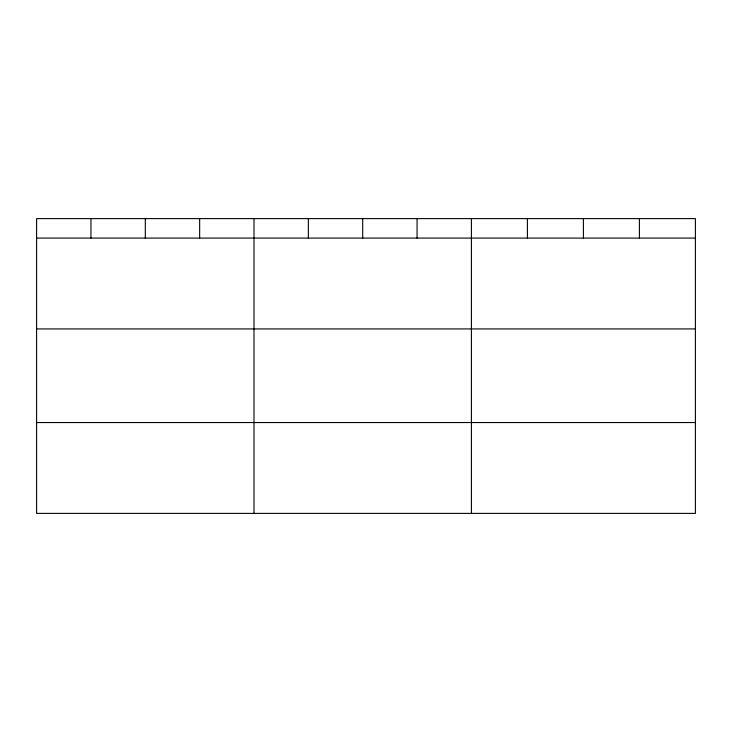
<?xml version="1.0" encoding="UTF-8"?>
<svg xmlns="http://www.w3.org/2000/svg" width="732" height="732" viewBox="0 0 732 732"><rect width="100%" height="100%" fill="white"/><g stroke="black" fill="none" stroke-linecap="round" stroke-linejoin="round"><path stroke-width="1.1" d="M695.4 238.083L695.4 513.397L36.6 513.397L36.6 218.603L695.4 218.603L695.4 238.083L36.6 238.083M36.6 328.933L695.4 328.933M36.6 422.538L695.4 422.538M639.402 218.603L639.402 238.083M583.404 218.603L583.404 238.083M527.406 218.603L527.406 238.083M471.408 218.603L471.408 513.397M417.057 218.603L417.057 238.083M362.706 218.603L362.706 238.083M308.355 218.603L308.355 238.083M254.004 218.603L254.004 513.397M199.653 218.603L199.653 238.083M145.302 218.603L145.302 238.083M90.951 218.603L90.951 238.083"/></g></svg>
